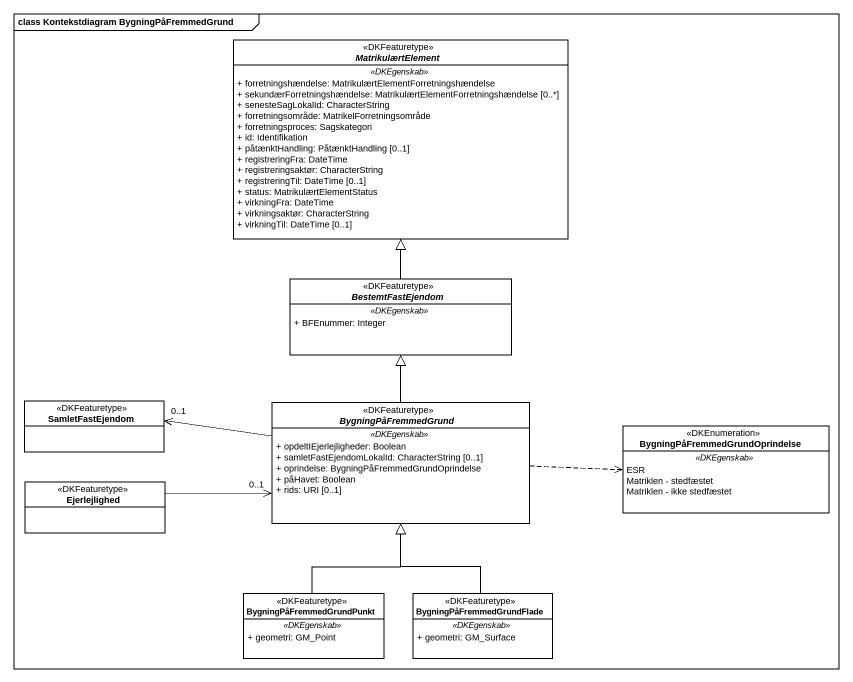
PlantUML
@startuml
mainframe class Kontekstdiagram BygningPåFremmedGrund
hide circle
hide empty members
skinparam classAttributeIconSize 0
abstract class MatrikulærtElement <<DKFeaturetype>> {
  .. <<DKEgenskab>> ..
  + forretningshændelse: MatrikulærtElementForretningshændelse
  + sekundærForretningshændelse: MatrikulærtElementForretningshændelse [0..*]
  + senesteSagLokalId: CharacterString
  + forretningsområde: MatrikelForretningsområde
  + forretningsproces: Sagskategori
  + id: Identifikation
  + påtænktHandling: PåtænktHandling [0..1]
  + registreringFra: DateTime
  + registreringsaktør: CharacterString
  + registreringTil: DateTime [0..1]
  + status: MatrikulærtElementStatus
  + virkningFra: DateTime
  + virkningsaktør: CharacterString
  + virkningTil: DateTime [0..1]
}
abstract class BestemtFastEjendom <<DKFeaturetype>> {
  .. <<DKEgenskab>> ..
  + BFEnummer: Integer
}
class SamletFastEjendom <<DKFeaturetype>>
abstract class BygningPåFremmedGrund <<DKFeaturetype>> {
  .. <<DKEgenskab>> ..
  + opdeltIEjerlejligheder: Boolean
  + samletFastEjendomLokalId: CharacterString [0..1]
  + oprindelse: BygningPåFremmedGrundOprindelse
  + påHavet: Boolean
  + rids: URI [0..1]
}
enum "BygningPåFremmedGrundOprindelse" as BygningPåFremmedGrundOprinde <<DKEnumeration>> {
  .. <<DKEgenskab>> ..
  ESR
  Matriklen - stedfæstet
  Matriklen - ikke stedfæstet
}
class Ejerlejlighed <<DKFeaturetype>>
class BygningPåFremmedGrundPunkt <<DKFeaturetype>> {
  .. <<DKEgenskab>> ..
  + geometri: GM_Point
}
class BygningPåFremmedGrundFlade <<DKFeaturetype>> {
  .. <<DKEgenskab>> ..
  + geometri: GM_Surface
}
BestemtFastEjendom -up-|> MatrikulærtElement
BygningPåFremmedGrund -up-|> BestemtFastEjendom
BygningPåFremmedGrund -left-> "0..1" SamletFastEjendom
BygningPåFremmedGrund .right.> BygningPåFremmedGrundOprinde
BygningPåFremmedGrund "0..1" <-left- Ejerlejlighed
BygningPåFremmedGrundPunkt -up-|> BygningPåFremmedGrund
BygningPåFremmedGrundFlade -up-|> BygningPåFremmedGrund
@enduml
